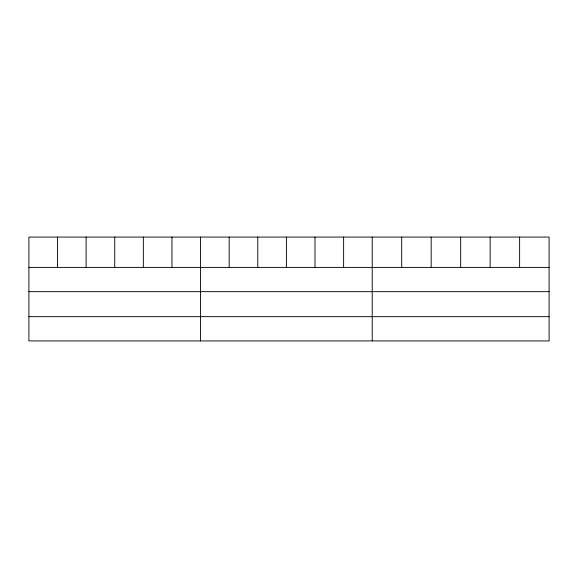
<?xml version="1.0" encoding="UTF-8"?>
<svg xmlns="http://www.w3.org/2000/svg" width="578" height="578" viewBox="0 0 578 578"><rect width="100%" height="100%" fill="white"/><g stroke="black" fill="none" stroke-linecap="round" stroke-linejoin="round"><path stroke-width="0.87" d="M549.1 291.666L549.1 237.074L28.9 237.074L28.9 340.926L549.1 340.926L549.1 291.666L28.9 291.666M28.9 267.404L549.1 267.404M28.9 316.665L549.1 316.665M519.622 237.074L519.622 267.404M490.144 237.074L490.144 267.404M460.666 237.074L460.666 267.404M431.188 237.074L431.188 267.404M401.71 237.074L401.71 267.404M372.232 237.074L372.232 340.926M343.621 237.074L343.621 267.404M315.01 237.074L315.01 267.404M286.399 237.074L286.399 267.404M257.788 237.074L257.788 267.404M229.177 237.074L229.177 267.404M200.566 237.074L200.566 340.926M171.955 237.074L171.955 267.404M143.344 237.074L143.344 267.404M114.733 237.074L114.733 267.404M86.122 237.074L86.122 267.404M57.511 237.074L57.511 267.404"/></g></svg>
